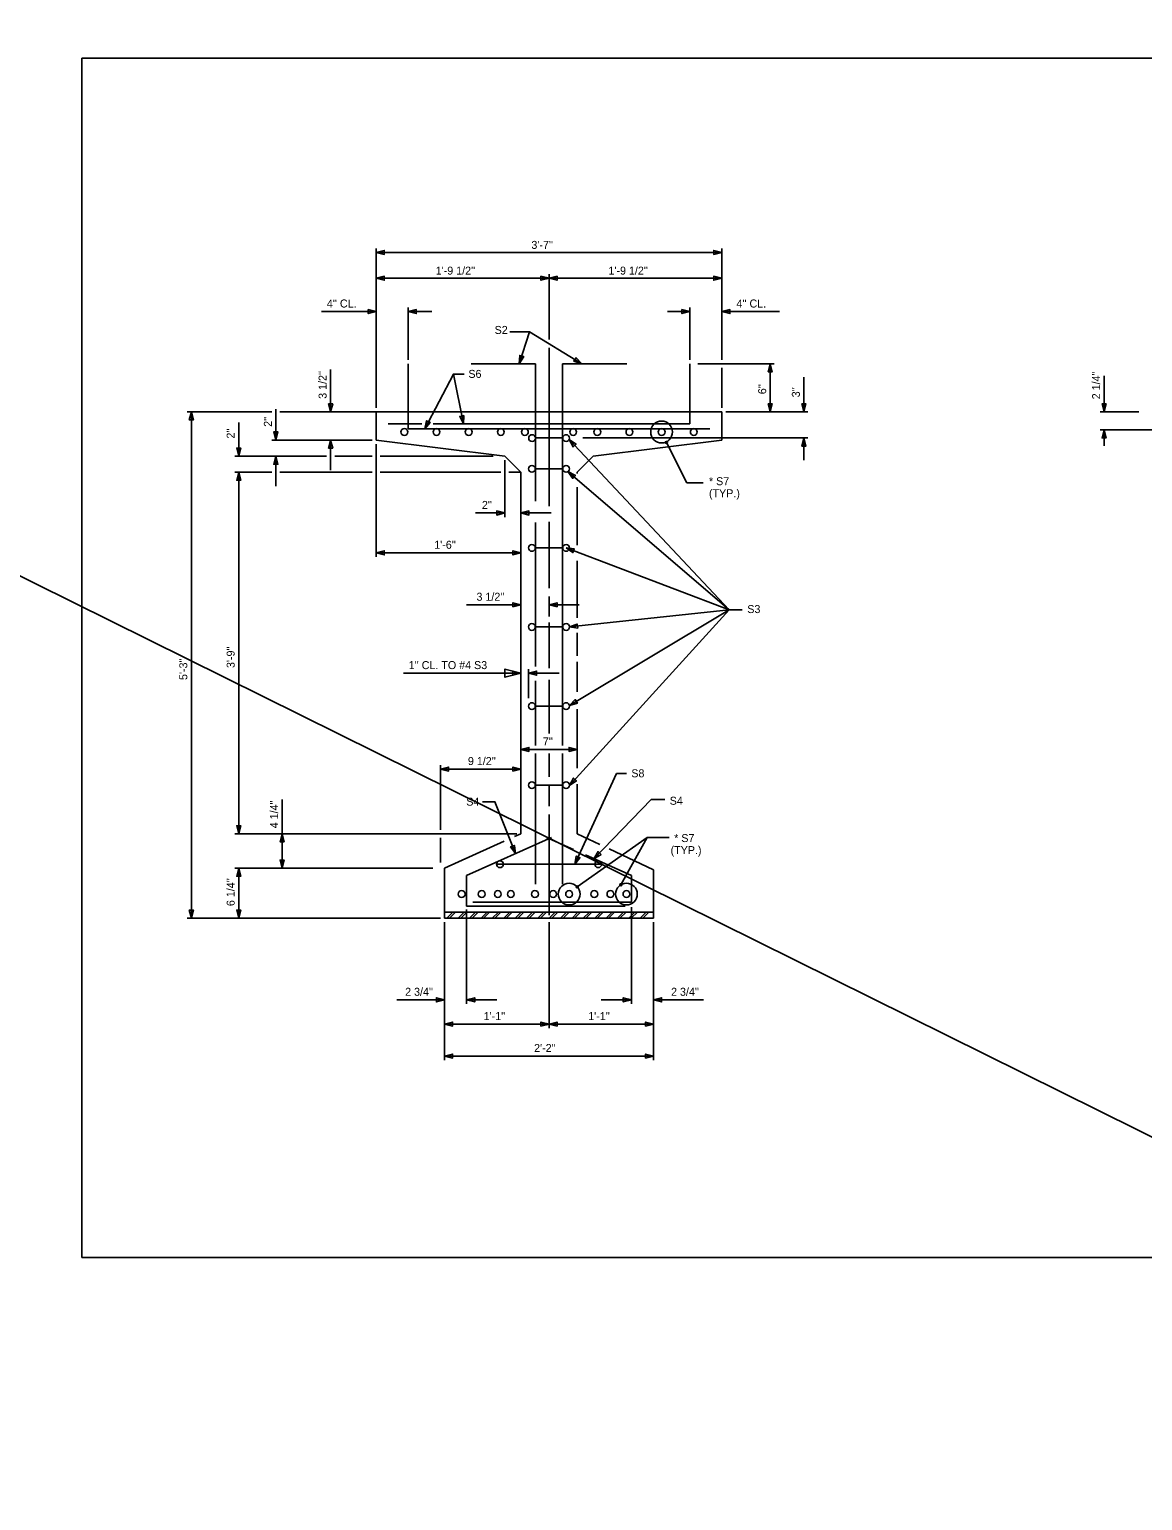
# Model space of a CAD drawing. Extents: x -44.3 to 50.5, y -5.3 to 39.9.
# Drawn here: x -29.3 to -17.76, y 24.68 to 39.94 of the extents above; entities that cross this region are included whole.
import ezdxf

# ---------------------------------------------------------------- set-up
doc = ezdxf.new("R2010")
doc.units = 0
for name, color, linetype in [('Arrowhead Terminators', 7, 'Continuous'), ('Arrowhead Terminators CELL', 7, 'Continuous'), ('Auto Dimensioning', 7, 'Continuous'), ('Dimension Lines', 7, 'Continuous'), ('Dimension Lines CELL', 7, 'Continuous'), ('Mis Center Lines', 7, 'Continuous'), ('Rebar Lines', 7, 'Continuous'), ('Sub End Bent Cap Lines CELL', 7, 'Continuous'), ('Sup Concrete Girder Lines', 7, 'Continuous'), ('Text', 7, 'Continuous')]:
    doc.layers.add(name, color=color, linetype=linetype)

# ---------------------------------------------------------------- blocks, each defined once
blk = doc.blocks.new('AH')
at = {"layer": 'Sub End Bent Cap Lines CELL'}
blk.add_lwpolyline([(0, 0), (-1.25, 0.31), (-1.25, -0.31)], close=True, dxfattribs=at)

msp = doc.modelspace()

# ---------------------------------------------------------------- linework, layer by layer
at = {"layer": 'Arrowhead Terminators'}
msp.add_lwpolyline([(-24.206, 33.259), (-24.372, 33.301), (-24.372, 33.217)], close=True, dxfattribs=at)
at = {"layer": 'Arrowhead Terminators CELL'}
for points in [[(-25.706, 37.622), (-25.622, 37.601), (-25.622, 37.643)], [(-22.122, 37.622), (-22.206, 37.643), (-22.206, 37.601)], [(-25.706, 37.355), (-25.622, 37.334), (-25.622, 37.376)], [(-23.914, 37.355), (-23.998, 37.376), (-23.998, 37.334)], [(-23.914, 37.355), (-23.83, 37.334), (-23.83, 37.376)], [(-22.122, 37.355), (-22.206, 37.376), (-22.206, 37.334)], [(-25.706, 37.009), (-25.789, 37.03), (-25.789, 36.988)], [(-25.375, 37.009), (-25.291, 36.988), (-25.291, 37.03)], [(-22.453, 37.009), (-22.537, 37.03), (-22.537, 36.988)], [(-22.122, 37.009), (-22.039, 36.988), (-22.039, 37.03)], [(-24.222, 36.468), (-24.177, 36.542), (-24.217, 36.554)], [(-23.573, 36.468), (-23.634, 36.53), (-23.656, 36.494)], [(-21.621, 36.468), (-21.642, 36.385), (-21.6, 36.385)], [(-26.178, 35.968), (-26.157, 36.052), (-26.199, 36.052)], [(-21.621, 35.968), (-21.6, 36.052), (-21.642, 36.052)], [(-21.272, 35.968), (-21.251, 36.052), (-21.293, 36.052)], [(-27.622, 35.968), (-27.643, 35.885), (-27.601, 35.885)], [(-25.203, 35.792), (-25.146, 35.857), (-25.183, 35.876)], [(-24.802, 35.843), (-24.798, 35.93), (-24.839, 35.921)], [(-26.746, 35.677), (-26.725, 35.76), (-26.767, 35.76)], [(-27.131, 35.51), (-27.11, 35.594), (-27.152, 35.594)], [(-26.178, 35.677), (-26.199, 35.593), (-26.157, 35.593)], [(-23.706, 35.681), (-23.664, 35.606), (-23.633, 35.635)], [(-21.272, 35.698), (-21.293, 35.614), (-21.251, 35.614)], [(-26.746, 35.51), (-26.767, 35.426), (-26.725, 35.426)], [(-27.131, 35.343), (-27.152, 35.26), (-27.11, 35.26)], [(-23.718, 35.349), (-23.668, 35.278), (-23.641, 35.31)], [(-24.372, 34.92), (-24.456, 34.941), (-24.456, 34.899)], [(-24.206, 34.92), (-24.122, 34.899), (-24.122, 34.941)], [(-25.706, 34.507), (-25.622, 34.486), (-25.622, 34.528)], [(-24.206, 34.507), (-24.289, 34.528), (-24.289, 34.486)], [(-23.737, 34.558), (-23.667, 34.509), (-23.652, 34.548)], [(-24.206, 33.968), (-24.289, 33.989), (-24.289, 33.947)], [(-23.914, 33.968), (-23.83, 33.947), (-23.83, 33.989)], [(-23.702, 33.738), (-23.617, 33.726), (-23.621, 33.768)], [(-24.206, 33.259), (-24.289, 33.28), (-24.289, 33.238)], [(-24.127, 33.259), (-24.043, 33.238), (-24.043, 33.28)], [(-23.703, 32.924), (-23.62, 32.949), (-23.642, 32.985)], [(-24.206, 32.468), (-24.122, 32.447), (-24.122, 32.489)], [(-23.622, 32.468), (-23.706, 32.489), (-23.706, 32.447)], [(-25.039, 32.264), (-24.955, 32.243), (-24.955, 32.285)], [(-24.206, 32.264), (-24.289, 32.285), (-24.289, 32.243)], [(-23.702, 32.094), (-23.63, 32.142), (-23.661, 32.17)], [(-27.131, 31.593), (-27.11, 31.677), (-27.152, 31.677)], [(-26.681, 31.593), (-26.702, 31.51), (-26.66, 31.51)], [(-24.262, 31.387), (-24.273, 31.473), (-24.312, 31.457)], [(-26.681, 31.237), (-26.66, 31.321), (-26.702, 31.321)], [(-23.648, 31.277), (-23.594, 31.344), (-23.632, 31.362)], [(-23.448, 31.334), (-23.375, 31.379), (-23.405, 31.409)], [(-27.131, 31.237), (-27.152, 31.153), (-27.11, 31.153)], [(-27.622, 30.718), (-27.601, 30.802), (-27.643, 30.802)], [(-27.131, 30.718), (-27.11, 30.802), (-27.152, 30.802)], [(-24.997, 29.871), (-25.081, 29.892), (-25.081, 29.85)], [(-24.768, 29.871), (-24.684, 29.85), (-24.684, 29.892)], [(-23.06, 29.871), (-23.144, 29.892), (-23.144, 29.85)], [(-22.83, 29.871), (-22.747, 29.85), (-22.747, 29.892)], [(-24.997, 29.619), (-24.914, 29.598), (-24.914, 29.64)], [(-23.914, 29.619), (-23.998, 29.64), (-23.998, 29.598)], [(-23.914, 29.619), (-23.83, 29.598), (-23.83, 29.64)], [(-22.83, 29.619), (-22.914, 29.64), (-22.914, 29.598)], [(-24.997, 29.288), (-24.914, 29.267), (-24.914, 29.309)], [(-22.83, 29.288), (-22.914, 29.309), (-22.914, 29.267)]]:
    msp.add_lwpolyline(points, close=True, dxfattribs=at)
at = {"layer": 'Auto Dimensioning'}
for p, q in [((-18.16, 36.344), (-18.16, 35.968)), ((-17.799, 35.968), (-18.201, 35.968)), ((-17.507, 35.781), (-18.201, 35.781)), ((-18.16, 35.615), (-18.16, 35.781))]:
    msp.add_line(p, q, dxfattribs=at)
at = {"layer": 'Dimension Lines'}
for p, q in [((-25.706, 36.01), (-25.706, 37.663)), ((-22.122, 37.622), (-25.706, 37.622)), ((-22.122, 36.51), (-22.122, 37.663)), ((-23.914, 36.718), (-23.914, 37.397)), ((-25.706, 37.355), (-23.914, 37.355)), ((-23.914, 37.355), (-22.122, 37.355)), ((-26.274, 37.009), (-25.706, 37.009)), ((-25.375, 36.51), (-25.375, 37.051)), ((-25.13, 37.009), (-25.375, 37.009)), ((-22.686, 37.009), (-22.453, 37.009)), ((-22.453, 36.51), (-22.453, 37.051)), ((-21.525, 37.009), (-22.122, 37.009)), ((-23.914, 35.968), (-23.914, 36.634)), ((-22.371, 36.468), (-21.58, 36.468)), ((-21.621, 36.468), (-21.621, 35.968)), ((-26.178, 36.409), (-26.178, 35.968)), ((-24.906, 36.36), (-25.203, 35.792)), ((-22.122, 36.01), (-22.122, 36.427)), ((-21.272, 36.33), (-21.272, 35.968)), ((-21.621, 36.281), (-21.621, 35.968)), ((-26.787, 35.968), (-27.664, 35.968)), ((-27.622, 35.968), (-27.622, 30.718)), ((-27.131, 35.857), (-27.131, 35.51)), ((-26.746, 35.998), (-26.746, 35.677)), ((-25.706, 35.968), (-26.704, 35.968)), ((-22.08, 35.968), (-21.23, 35.968)), ((-25.747, 35.677), (-26.787, 35.677)), ((-26.178, 35.364), (-26.178, 35.677)), ((-25.706, 35.635), (-25.706, 34.466)), ((-22.046, 33.914), (-23.706, 35.681)), ((-23.565, 35.698), (-21.23, 35.698)), ((-21.272, 35.468), (-21.272, 35.698)), ((-26.22, 35.51), (-27.172, 35.51)), ((-26.746, 35.197), (-26.746, 35.51)), ((-25.747, 35.51), (-26.136, 35.51)), ((-24.492, 35.51), (-25.664, 35.51)), ((-24.372, 35.468), (-24.372, 34.878)), ((-26.787, 35.343), (-27.172, 35.343)), ((-27.131, 35.343), (-27.131, 31.593)), ((-25.747, 35.343), (-26.704, 35.343)), ((-24.414, 35.343), (-25.664, 35.343)), ((-24.206, 35.343), (-24.331, 35.343)), ((-24.676, 34.92), (-24.372, 34.92)), ((-23.893, 34.92), (-24.206, 34.92)), ((-24.206, 34.507), (-25.706, 34.507)), ((-24.769, 33.968), (-24.206, 33.968)), ((-23.601, 33.968), (-23.914, 33.968)), ((-24.127, 33.001), (-24.127, 33.301)), ((-25.423, 33.259), (-24.206, 33.259)), ((-23.808, 33.259), (-24.127, 33.259)), ((-24.206, 32.468), (-23.622, 32.468)), ((-25.039, 31.635), (-25.039, 32.306)), ((-25.039, 32.264), (-24.206, 32.264)), ((-26.681, 31.947), (-26.681, 31.237)), ((-24.247, 31.593), (-27.172, 31.593)), ((-25.039, 31.296), (-25.039, 31.552)), ((-25.117, 31.237), (-27.172, 31.237)), ((-27.131, 31.237), (-27.131, 30.718)), ((-23.06, 30.832), (-23.06, 29.829)), ((-25.039, 30.718), (-27.664, 30.718)), ((-24.997, 30.677), (-24.997, 29.246)), ((-24.768, 30.807), (-24.768, 29.829)), ((-23.914, 30.677), (-23.914, 29.577)), ((-22.83, 30.677), (-22.83, 29.246)), ((-25.492, 29.871), (-24.997, 29.871)), ((-24.455, 29.871), (-24.768, 29.871)), ((-23.373, 29.871), (-23.06, 29.871)), ((-22.313, 29.871), (-22.83, 29.871)), ((-24.997, 29.619), (-23.914, 29.619)), ((-23.914, 29.619), (-22.83, 29.619)), ((-24.997, 29.288), (-22.83, 29.288))]:
    msp.add_line(p, q, dxfattribs=at)
msp.add_lwpolyline([(-28.757, 27.199), (28.456, 27.199), (28.456, 39.637), (-28.757, 39.637)], close=True, dxfattribs=at)
for points in [[(-24.222, 36.468), (-24.115, 36.799), (-24.32, 36.799)], [(-23.573, 36.468), (-24.115, 36.799)], [(-24.802, 35.843), (-24.906, 36.36), (-24.793, 36.36)], [(-22.698, 35.652), (-22.485, 35.233), (-22.317, 35.233)], [(-23.718, 35.349), (-22.046, 33.914), (-21.912, 33.914)], [(-23.737, 34.558), (-22.046, 33.914), (-22.057, 33.919)], [(-23.703, 32.924), (-22.046, 33.914), (-22.057, 33.919)], [(-23.702, 33.738), (-22.046, 33.914), (-22.046, 33.914)], [(-23.702, 32.094), (-22.046, 33.914), (-22.046, 33.914)], [(-23.648, 31.277), (-23.213, 32.217), (-23.11, 32.217)], [(-24.262, 31.387), (-24.475, 31.926), (-24.604, 31.926)], [(-23.448, 31.334), (-22.854, 31.947), (-22.715, 31.947)], [(-23.621, 31.042), (-22.898, 31.556), (-22.668, 31.556)], [(-23.17, 31.065), (-22.898, 31.556), (-22.668, 31.556)]]:
    msp.add_lwpolyline(points, dxfattribs=at)
for centre in [(-22.747, 35.76), (-23.706, 30.968), (-23.112, 30.968)]:
    msp.add_circle(centre, 0.113, dxfattribs=at)
at = {"layer": 'Dimension Lines CELL'}
for centre in [(-22.698, 35.652), (-23.621, 31.042), (-23.17, 31.065)]:
    msp.add_circle(centre, 0.0103, dxfattribs=at)
at = {"layer": 'Mis Center Lines'}
for p, q in [((-23.914, 35.968), (-23.914, 34.992)), ((-23.914, 34.827), (-23.914, 34.141)), ((-23.914, 34.054), (-23.914, 33.848)), ((-23.914, 33.783), (-23.914, 33.311)), ((-23.914, 33.191), (-23.914, 32.634)), ((-23.914, 32.426), (-23.914, 32.185)), ((-23.914, 32.098), (-23.914, 31.88)), ((-23.914, 31.794), (-23.914, 30.75))]:
    msp.add_line(p, q, dxfattribs=at)
at = {"layer": 'Rebar Lines'}
for p, q in [((-25.375, 35.792), (-25.375, 36.468)), ((-24.721, 36.468), (-24.055, 36.468)), ((-24.055, 36.468), (-24.055, 35.043)), ((-23.773, 36.468), (-23.106, 36.468)), ((-23.773, 36.468), (-23.773, 32.509)), ((-22.453, 35.843), (-22.453, 36.468)), ((-25.581, 35.843), (-25.233, 35.843)), ((-22.247, 35.792), (-25.375, 35.792)), ((-25.116, 35.843), (-22.453, 35.843)), ((-24.055, 35.698), (-23.773, 35.698)), ((-24.056, 35.378), (-23.773, 35.378)), ((-24.055, 34.821), (-24.055, 33.328)), ((-24.056, 34.558), (-23.773, 34.558)), ((-24.056, 33.738), (-23.773, 33.738)), ((-24.055, 33.181), (-24.055, 32.509)), ((-24.056, 32.918), (-23.773, 32.918)), ((-24.055, 32.426), (-24.055, 31.069)), ((-23.773, 32.426), (-23.773, 31.069)), ((-24.056, 32.097), (-23.773, 32.097)), ((-24.768, 31.159), (-23.889, 31.555)), ((-23.662, 31.43), (-23.939, 31.555)), ((-23.06, 31.159), (-23.536, 31.374)), ((-24.768, 30.844), (-24.768, 31.159)), ((-24.458, 31.277), (-23.369, 31.277)), ((-23.06, 30.885), (-23.06, 31.159)), ((-23.125, 30.844), (-24.768, 30.844)), ((-24.703, 30.885), (-23.06, 30.885))]:
    msp.add_line(p, q, dxfattribs=at)
for centre in [(-24.09, 35.697), (-23.737, 35.697), (-24.092, 35.378), (-23.737, 35.378), (-24.092, 34.558), (-23.737, 34.558), (-24.092, 33.738), (-23.737, 33.738), (-24.092, 32.917), (-23.737, 32.917), (-24.092, 32.097), (-23.737, 32.097), (-24.423, 31.277), (-23.404, 31.277)]:
    msp.add_circle(centre, 0.0352, dxfattribs=at)
for centre in [(-25.414, 35.76), (-25.081, 35.76), (-24.747, 35.76), (-24.414, 35.76), (-24.164, 35.76), (-23.664, 35.76), (-23.414, 35.76), (-23.081, 35.76), (-22.747, 35.76), (-22.414, 35.76), (-24.82, 30.968), (-24.612, 30.968), (-24.445, 30.968), (-24.31, 30.968), (-24.06, 30.968), (-23.872, 30.968), (-23.706, 30.968), (-23.445, 30.968), (-23.278, 30.968), (-23.112, 30.968)]:
    msp.add_ellipse(centre, major_axis=(0, 0.0352), ratio=0.999951, dxfattribs=at)
at = {"layer": 'Sup Concrete Girder Lines'}
for p, q in [((-25.706, 35.968), (-25.706, 35.677)), ((-24.827, 35.968), (-25.706, 35.968)), ((-22.122, 35.968), (-24.827, 35.968)), ((-22.122, 35.677), (-22.122, 35.968)), ((-25.706, 35.677), (-24.372, 35.51)), ((-23.456, 35.51), (-22.122, 35.677)), ((-24.372, 35.51), (-24.206, 35.343)), ((-23.622, 35.343), (-23.456, 35.51)), ((-24.206, 35.343), (-24.206, 31.593)), ((-23.622, 35.328), (-23.622, 35.343)), ((-23.622, 34.588), (-23.622, 35.188)), ((-23.622, 33.833), (-23.622, 34.423)), ((-23.622, 33.437), (-23.622, 33.677)), ((-23.622, 33.064), (-23.622, 33.375)), ((-23.622, 32.274), (-23.622, 32.884)), ((-23.622, 31.593), (-23.622, 32.109)), ((-24.271, 31.564), (-24.206, 31.593)), ((-23.622, 31.593), (-23.389, 31.483)), ((-24.997, 31.237), (-24.38, 31.515)), ((-23.29, 31.436), (-22.83, 31.218)), ((-24.997, 31.237), (-24.997, 30.718)), ((-22.83, 30.718), (-22.83, 31.218)), ((-24.997, 30.781), (-22.83, 30.781)), ((-24.997, 30.718), (-22.83, 30.718)), ((-24.973, 30.718), (-24.91, 30.781)), ((-24.946, 30.718), (-24.884, 30.781)), ((-24.855, 30.718), (-24.793, 30.781)), ((-24.829, 30.718), (-24.766, 30.781)), ((-24.737, 30.718), (-24.675, 30.781)), ((-24.711, 30.718), (-24.648, 30.781)), ((-24.619, 30.718), (-24.557, 30.781)), ((-24.593, 30.718), (-24.53, 30.781)), ((-24.502, 30.718), (-24.439, 30.781)), ((-24.475, 30.718), (-24.413, 30.781)), ((-24.383, 30.718), (-24.321, 30.781)), ((-24.357, 30.718), (-24.295, 30.781)), ((-24.266, 30.718), (-24.203, 30.781)), ((-24.239, 30.718), (-24.177, 30.781)), ((-24.148, 30.718), (-24.086, 30.781)), ((-24.121, 30.718), (-24.059, 30.781)), ((-24.03, 30.718), (-23.967, 30.781)), ((-24.004, 30.718), (-23.941, 30.781)), ((-23.912, 30.718), (-23.85, 30.781)), ((-23.886, 30.718), (-23.823, 30.781)), ((-23.795, 30.718), (-23.732, 30.781)), ((-23.768, 30.718), (-23.705, 30.781)), ((-23.676, 30.718), (-23.614, 30.781)), ((-23.65, 30.718), (-23.588, 30.781)), ((-23.559, 30.718), (-23.496, 30.781)), ((-23.532, 30.718), (-23.47, 30.781)), ((-23.441, 30.718), (-23.378, 30.781)), ((-23.414, 30.718), (-23.352, 30.781)), ((-23.323, 30.718), (-23.26, 30.781)), ((-23.297, 30.718), (-23.234, 30.781)), ((-23.205, 30.718), (-23.143, 30.781)), ((-23.179, 30.718), (-23.116, 30.781)), ((-23.087, 30.718), (-23.025, 30.781)), ((-23.061, 30.718), (-22.998, 30.781)), ((-22.969, 30.718), (-22.907, 30.781)), ((-22.943, 30.718), (-22.881, 30.781))]:
    msp.add_line(p, q, dxfattribs=at)
at = {"layer": 'Text'}
msp.add_line((-40.84, 39.935), (50.514, -5.34), dxfattribs=at)

# ---------------------------------------------------------------- block references
at = {"layer": 'Auto Dimensioning', "xscale": 0.06639999999999999, "yscale": 0.06639999999999999}
for p, rotation in [((-18.16, 35.968), -90), ((-18.16, 35.781), 90)]:
    msp.add_blockref('AH', p, dxfattribs=dict(at, rotation=rotation))

# ---------------------------------------------------------------- texts
at = {"layer": 'Auto Dimensioning'}
msp.add_text('2 1/4"', height=0.083, rotation=90, dxfattribs=at).set_placement((-18.201, 36.099))
at = {"layer": 'Text'}
for s, p in [("3'-7''", (-24.097, 37.659)), ("1'-9 1/2''", (-25.089, 37.392)), ("1'-9 1/2''", (-23.298, 37.392)), ("4'' CL.", (-26.217, 37.051)), ("4'' CL.", (-21.971, 37.051)), ('S2', (-24.478, 36.777)), ('S6', (-24.75, 36.321)), ('* S7', (-22.256, 35.208)), ('(TYP.)', (-22.256, 35.083)), ("2''", (-24.61, 34.962)), ("1'-6''", (-25.104, 34.549)), ("3 1/2''", (-24.666, 34.01)), ('S3', (-21.859, 33.882)), ("1'' CL. TO #4 S3", (-25.369, 33.301)), ("7''", (-23.978, 32.51)), ("9 1/2''", (-24.755, 32.306)), ('S8', (-23.061, 32.179)), ('S4', (-24.772, 31.885)), ('S4', (-22.663, 31.894)), ('* S7', (-22.617, 31.507)), ('(TYP.)', (-22.654, 31.382)), ("2 3/4''", (-25.406, 29.913)), ("2 3/4''", (-22.649, 29.913)), ("1'-1''", (-24.592, 29.661)), ("1'-1''", (-23.508, 29.661)), ("2'-2''", (-24.069, 29.33))]:
    msp.add_text(s, height=0.083, dxfattribs=at).set_placement(p)
for s, p in [("3 1/2''", (-26.22, 36.104)), ("6''", (-21.663, 36.152)), ("3''", (-21.314, 36.12)), ("2''", (-26.787, 35.814)), ("2''", (-27.173, 35.692)), ("3'-9''", (-27.173, 33.312)), ("5'-3''", (-27.664, 33.188)), ("4 1/4''", (-26.723, 31.65)), ("6 1/4''", (-27.173, 30.843))]:
    msp.add_text(s, height=0.083, rotation=90, dxfattribs=at).set_placement(p)

doc.saveas('drawing.dxf')
